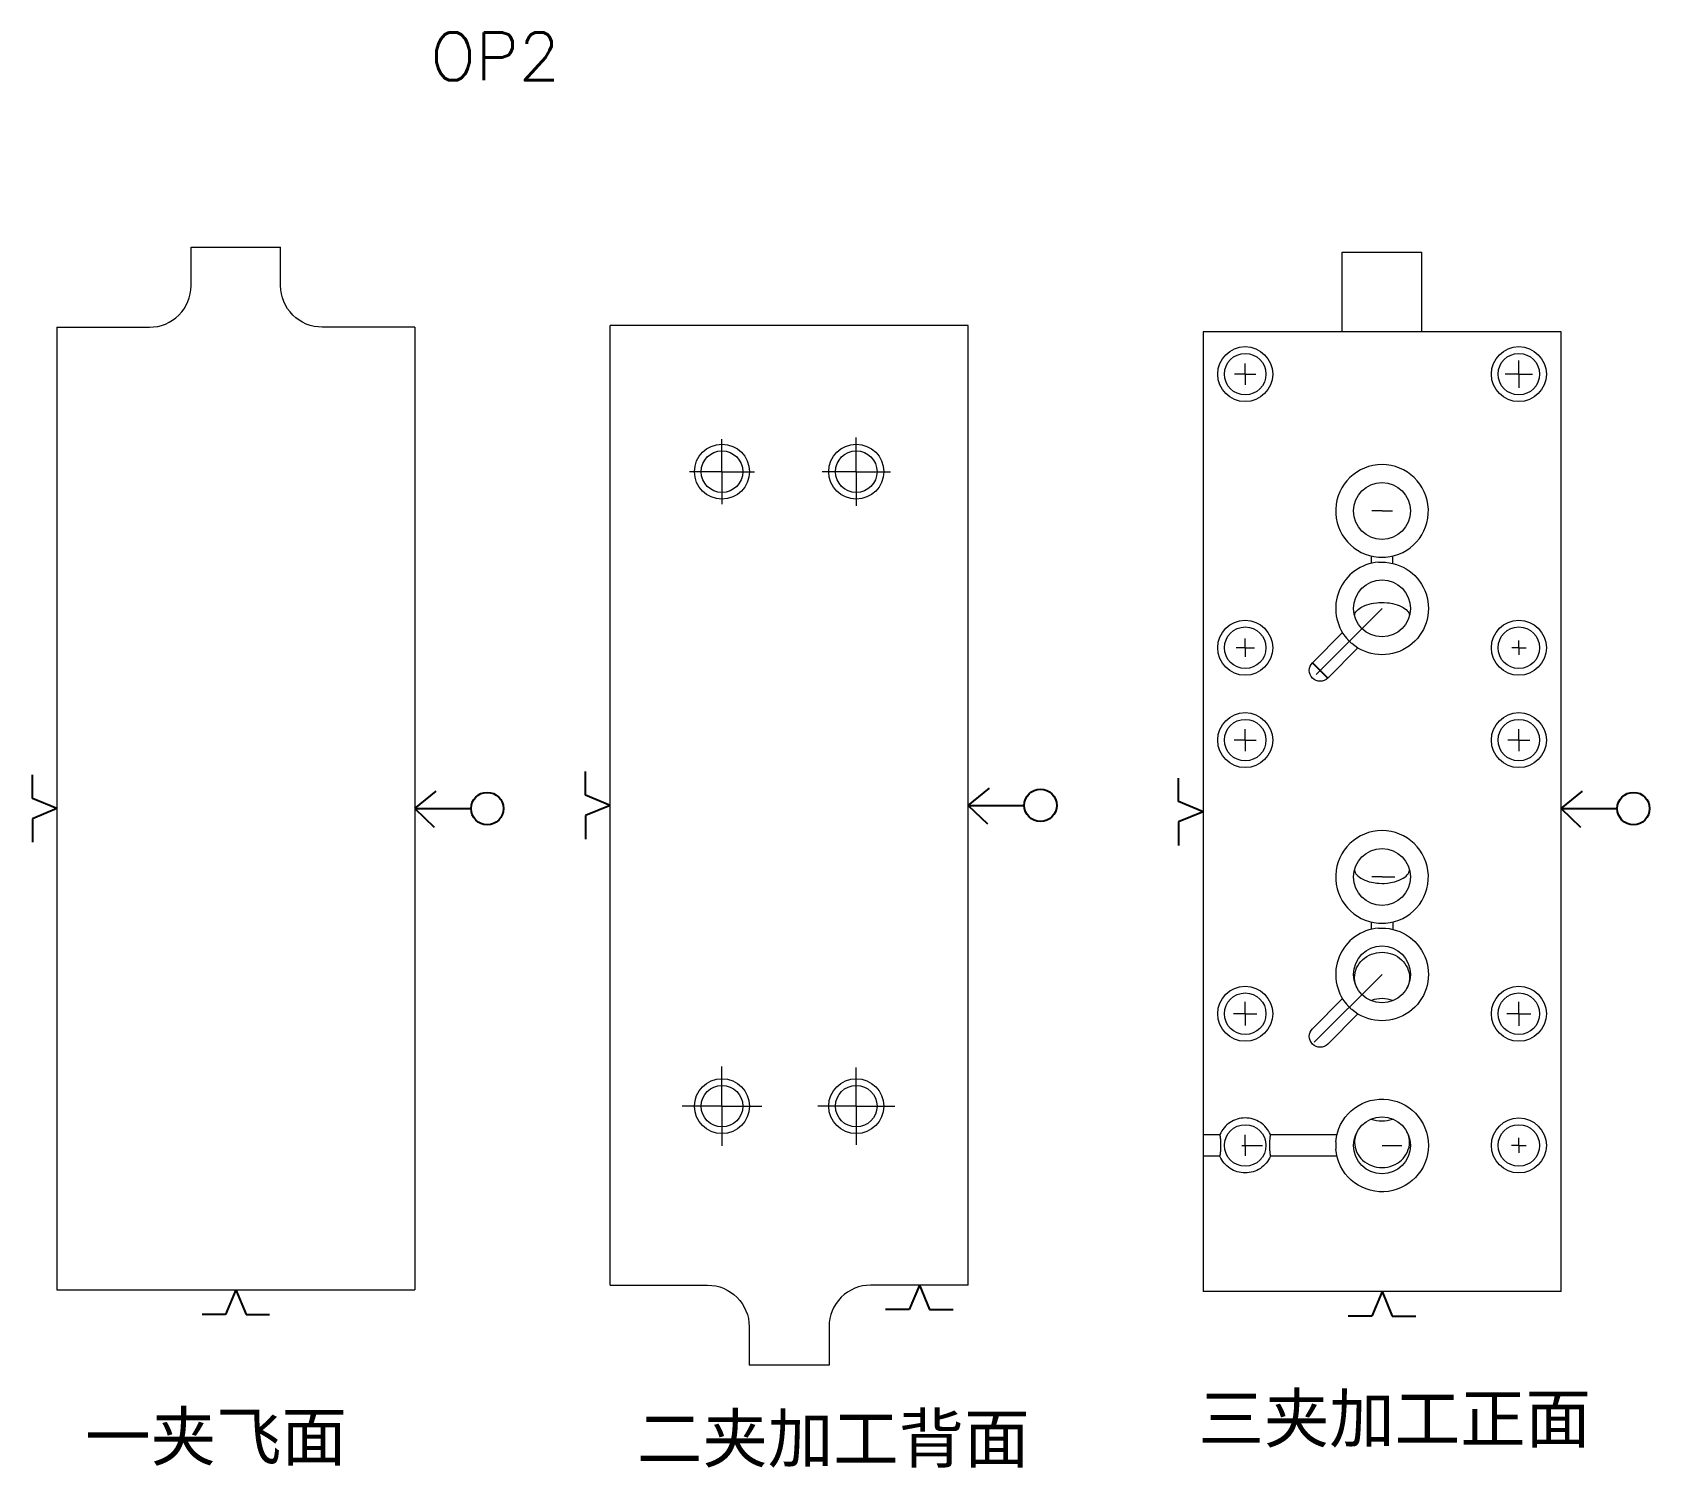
# Model space of a CAD drawing. Header units: millimetres. Extents: x 255.7 to 267.4, y 275.1 to 301.1.
# Drawn here: x 262.3 to 267.36, y 282.35 to 286.84 of the extents above; entities that cross this region are included whole.
import ezdxf

# ---------------------------------------------------------------- set-up
doc = ezdxf.new("R2010")
doc.units = ezdxf.units.MM
doc.styles.get("Standard").update_dxf_attribs({"font": 'txt_____.ttf'})

msp = doc.modelspace()

# ---------------------------------------------------------------- linework, layer by layer
for p, q in [((266.3551, 284.8173), (266.3071, 284.8653)), ((265.0776, 282.918), (265.0457, 282.8415)), ((265.0776, 282.918), (265.1095, 282.8415)), ((262.9394, 282.903), (262.9074, 282.8264)), ((262.9394, 282.903), (262.9713, 282.8264)), ((266.5248, 282.8981), (266.4929, 282.8215)), ((266.5248, 282.8981), (266.5568, 282.8215)), ((262.9074, 282.8264), (262.8339, 282.8264)), ((262.9713, 282.8264), (263.0449, 282.8264)), ((265.0457, 282.8415), (264.9721, 282.8415)), ((265.1095, 282.8415), (265.1831, 282.8415)), ((266.4929, 282.8215), (266.4193, 282.8215)), ((266.5568, 282.8215), (266.6303, 282.8215))]:
    msp.add_line(p, q)
at = {"color": 0}
for p, q in [((262.3028, 284.4409), (262.3028, 284.5145)), ((264.0335, 284.4509), (264.0335, 284.5245)), ((265.8883, 284.431), (265.8883, 284.5046)), ((262.3794, 284.409), (262.3028, 284.4409)), ((263.4994, 284.409), (263.5664, 284.4631)), ((264.1101, 284.419), (264.0335, 284.4509)), ((265.2301, 284.419), (265.2972, 284.4731)), ((265.9648, 284.3991), (265.8883, 284.431)), ((267.0848, 284.409), (267.1519, 284.4631)), ((262.3794, 284.409), (262.3028, 284.377)), ((262.3028, 284.377), (262.3028, 284.3035)), ((263.4994, 284.409), (263.6751, 284.409)), ((263.4994, 284.409), (263.5598, 284.3513)), ((264.1101, 284.419), (264.0335, 284.3871)), ((264.0335, 284.3871), (264.0335, 284.3135)), ((265.2301, 284.419), (265.4059, 284.419)), ((265.2301, 284.419), (265.2906, 284.3613)), ((265.9648, 284.3991), (265.8883, 284.3672)), ((267.0848, 284.409), (267.2606, 284.409)), ((267.0848, 284.409), (267.1453, 284.3513)), ((265.8883, 284.3672), (265.8883, 284.2936))]:
    msp.add_line(p, q, dxfattribs=at)
at = {"color": 0, "lineweight": 0}
for points in [[(262.3794, 285.915), (262.6694, 285.915, 0.414214), (262.7994, 286.045), (262.7994, 286.165)], [(263.4994, 285.915), (263.2094, 285.915, -0.414214), (263.0794, 286.045), (263.0794, 286.165)], [(264.1101, 282.918), (264.4151, 282.918, -0.414214), (264.5451, 282.788), (264.5451, 282.668)], [(265.2301, 282.918), (264.9251, 282.918, 0.414214), (264.7951, 282.788), (264.7951, 282.668)]]:
    msp.add_lwpolyline(points, format="xyb", dxfattribs=at)
for points in [[(262.7994, 286.165), (263.0794, 286.165)], [(266.3998, 286.1501), (266.6498, 286.1501)], [(266.3998, 285.9001), (266.3998, 286.1501)], [(266.6498, 285.9001), (266.6498, 286.1501)], [(262.3794, 285.915), (262.3794, 282.903)], [(263.4994, 285.915), (263.4994, 282.903)], [(264.1101, 282.918), (264.1101, 285.92)], [(265.2301, 285.92), (264.1101, 285.92)], [(265.2301, 282.918), (265.2301, 285.92)], [(267.0848, 285.9001), (265.9648, 285.9001)], [(265.9648, 285.9001), (265.9648, 282.8981)], [(267.0848, 282.8981), (267.0848, 285.9001)], [(266.0968, 285.7681), (266.0968, 285.8014)], [(266.9528, 285.7681), (266.9528, 285.8113)], [(266.0968, 285.7681), (266.0635, 285.7681)], [(266.0968, 285.7681), (266.1301, 285.7681)], [(266.0968, 285.7681), (266.0968, 285.7348)], [(266.9528, 285.7681), (266.9096, 285.7681)], [(266.9528, 285.7681), (266.996, 285.7681)], [(266.9528, 285.7681), (266.9528, 285.7249)], [(264.4601, 285.463), (264.4601, 285.565)], [(264.8801, 285.463), (264.8801, 285.5699)], [(264.4601, 285.463), (264.3581, 285.463)], [(264.4601, 285.463), (264.4601, 285.361)], [(264.4601, 285.463), (264.5621, 285.463)], [(264.8801, 285.463), (264.7732, 285.463)], [(264.8801, 285.463), (264.8801, 285.3561)], [(264.8801, 285.463), (264.987, 285.463)], [(266.5248, 285.4851), (266.5104, 285.4844), (266.4964, 285.4823), (266.4828, 285.4789), (266.4697, 285.4742), (266.4573, 285.4684), (266.4455, 285.4615), (266.4345, 285.4535), (266.4243, 285.4446), (266.415, 285.4347), (266.4066, 285.424), (266.3992, 285.4125), (266.3929, 285.4003), (266.3878, 285.3874), (266.3838, 285.374), (266.3812, 285.36), (266.3799, 285.3457)], [(266.6697, 285.3457), (266.6685, 285.36), (266.6658, 285.374), (266.6619, 285.3874), (266.6568, 285.4003), (266.6505, 285.4125), (266.6431, 285.424), (266.6347, 285.4347), (266.6254, 285.4446), (266.6152, 285.4535), (266.6041, 285.4615), (266.5924, 285.4684), (266.5799, 285.4742), (266.5669, 285.4789), (266.5533, 285.4823), (266.5393, 285.4844), (266.5248, 285.4851)], [(266.3799, 285.3457), (266.3801, 285.3312), (266.3816, 285.3171), (266.3845, 285.3034), (266.3887, 285.2902), (266.394, 285.2775), (266.4005, 285.2655), (266.408, 285.2542), (266.4166, 285.2436), (266.4261, 285.2339), (266.4365, 285.2251), (266.4477, 285.2173), (266.4596, 285.2105), (266.4723, 285.2049), (266.4855, 285.2005), (266.4994, 285.1973), (266.5137, 285.1955)], [(266.5248, 285.3401), (266.4925, 285.3401)], [(266.5248, 285.3401), (266.5571, 285.3401)], [(266.536, 285.1955), (266.5503, 285.1973), (266.5641, 285.2005), (266.5774, 285.2049), (266.5901, 285.2105), (266.602, 285.2173), (266.6132, 285.2251), (266.6236, 285.2339), (266.6331, 285.2436), (266.6417, 285.2542), (266.6492, 285.2655), (266.6557, 285.2775), (266.661, 285.2902), (266.6652, 285.3034), (266.668, 285.3171), (266.6696, 285.3312), (266.6697, 285.3457)], [(266.4909, 285.1991), (266.4909, 285.1761)], [(266.5137, 285.1955), (266.5148, 285.1954), (266.5159, 285.1954), (266.517, 285.1953), (266.5181, 285.1952), (266.5192, 285.1952), (266.5204, 285.1952), (266.5215, 285.1951), (266.5226, 285.1951), (266.5237, 285.1951), (266.5248, 285.1951)], [(266.5248, 285.1951), (266.526, 285.1951), (266.5271, 285.1951), (266.5282, 285.1951), (266.5293, 285.1952), (266.5304, 285.1952), (266.5315, 285.1952), (266.5326, 285.1953), (266.5337, 285.1954), (266.5349, 285.1954), (266.536, 285.1955)], [(266.5587, 285.1761), (266.5587, 285.1991)], [(266.5137, 285.1796), (266.5036, 285.1785), (266.4936, 285.1767), (266.4839, 285.1742), (266.4745, 285.1711), (266.4653, 285.1673), (266.4564, 285.1629), (266.4479, 285.158), (266.4397, 285.1525), (266.4319, 285.1464), (266.4246, 285.1398), (266.4177, 285.1327), (266.4112, 285.1252), (266.4053, 285.1172), (266.3999, 285.1087), (266.3951, 285.0998), (266.3909, 285.0906)], [(266.5137, 285.1796), (266.5148, 285.1797), (266.5159, 285.1798), (266.517, 285.1799), (266.5181, 285.1799), (266.5192, 285.1799), (266.5204, 285.18), (266.5215, 285.18), (266.5226, 285.18), (266.5237, 285.18), (266.5248, 285.18)], [(266.5248, 285.18), (266.526, 285.18), (266.5271, 285.18), (266.5282, 285.18), (266.5293, 285.18), (266.5304, 285.18), (266.5315, 285.1799), (266.5326, 285.1799), (266.5337, 285.1798), (266.5349, 285.1797), (266.536, 285.1796)], [(266.536, 285.1797), (266.5476, 285.1783), (266.5589, 285.176), (266.57, 285.1729), (266.5806, 285.1689), (266.5909, 285.1642), (266.6007, 285.1586), (266.6101, 285.1524), (266.6189, 285.1454), (266.6271, 285.1378), (266.6348, 285.1296), (266.6418, 285.1208), (266.6481, 285.1114), (266.6537, 285.1015), (266.6586, 285.0911), (266.6626, 285.0803), (266.6658, 285.069)], [(266.3909, 285.0906), (266.3873, 285.081), (266.3844, 285.0713), (266.3823, 285.0616), (266.3808, 285.0517), (266.38, 285.0418), (266.3799, 285.0319), (266.3804, 285.0221), (266.3816, 285.0123), (266.3835, 285.0026), (266.3861, 284.9931), (266.3892, 284.9837), (266.3931, 284.9745), (266.3975, 284.9656), (266.4026, 284.957), (266.4084, 284.9487), (266.4147, 284.9407)], [(266.3184, 284.8286), (266.5248, 285.0351)], [(266.4388, 285.0132), (266.4388, 285.0134), (266.4388, 285.0136), (266.4389, 285.0139), (266.4389, 285.0142), (266.4389, 285.0145), (266.4397, 285.0176), (266.4411, 285.0209), (266.4433, 285.0243), (266.4462, 285.0278), (266.4498, 285.0313), (266.4541, 285.0347), (266.459, 285.0379), (266.4646, 285.041), (266.4708, 285.0439), (266.4775, 285.0464), (266.4847, 285.0487), (266.4922, 285.0505), (266.4983, 285.0517), (266.5082, 285.0531), (266.5148, 285.0536), (266.5248, 285.0539), (266.5315, 285.0538), (266.5415, 285.0531), (266.5476, 285.0523), (266.5575, 285.0505), (266.565, 285.0487), (266.5722, 285.0464), (266.5789, 285.0439), (266.585, 285.041), (266.5906, 285.0379), (266.5956, 285.0347), (266.5999, 285.0313), (266.6035, 285.0278), (266.6064, 285.0243), (266.6086, 285.0209), (266.61, 285.0176), (266.6107, 285.0146), (266.6108, 285.0144), (266.6108, 285.0142), (266.6108, 285.0139), (266.6108, 285.0136), (266.6108, 285.0133)], [(266.6658, 285.069), (266.6681, 285.0575), (266.6694, 285.046), (266.6698, 285.0346), (266.6694, 285.0232), (266.668, 285.012), (266.6658, 285.0009), (266.6627, 284.9901), (266.6588, 284.9796), (266.6541, 284.9694), (266.6486, 284.9596), (266.6424, 284.9502), (266.6354, 284.9413), (266.6277, 284.9329), (266.6193, 284.9251), (266.6103, 284.9179), (266.6005, 284.9114)], [(266.0968, 284.9121), (266.0968, 284.9408)], [(266.4012, 284.9594), (266.3071, 284.8653)], [(266.4147, 284.9407), (266.4155, 284.9399), (266.4169, 284.9382), (266.4184, 284.9366), (266.4192, 284.9358), (266.4208, 284.9342), (266.4223, 284.9326), (266.4231, 284.9318), (266.4247, 284.9302), (266.4264, 284.9287), (266.4272, 284.9279), (266.4288, 284.9264), (266.4305, 284.925)], [(266.9528, 284.9121), (266.9528, 284.9344)], [(266.0968, 284.9121), (266.0681, 284.9121)], [(266.0968, 284.9121), (266.1256, 284.9121)], [(266.0968, 284.9121), (266.0968, 284.8833)], [(266.4491, 284.9114), (266.3551, 284.8173)], [(266.6005, 284.9114), (266.5903, 284.9057), (266.5798, 284.9009), (266.569, 284.897), (266.558, 284.8939), (266.5469, 284.8918), (266.5357, 284.8905), (266.5245, 284.8901), (266.5133, 284.8905), (266.5022, 284.8919), (266.4911, 284.894), (266.4803, 284.8971), (266.4697, 284.901), (266.4593, 284.9057), (266.4493, 284.9113), (266.4397, 284.9177), (266.4305, 284.925)], [(266.9528, 284.9121), (266.9305, 284.9121)], [(266.9528, 284.9121), (266.9752, 284.9121)], [(266.9528, 284.9121), (266.9528, 284.8897)], [(266.3071, 284.8174), (266.3028, 284.8227), (266.2997, 284.8286), (266.2978, 284.8349), (266.2972, 284.8413), (266.2978, 284.8478), (266.2997, 284.8541), (266.3028, 284.86), (266.3071, 284.8653)], [(266.3551, 284.8174), (266.3497, 284.813), (266.3439, 284.8099), (266.3376, 284.808), (266.3311, 284.8074), (266.3246, 284.808), (266.3183, 284.8099), (266.3124, 284.813), (266.3071, 284.8174)], [(266.0968, 284.6231), (266.0968, 284.6573)], [(266.9528, 284.6231), (266.9528, 284.6579)], [(266.0968, 284.6231), (266.0626, 284.6231)], [(266.0968, 284.6231), (266.0968, 284.5889)], [(266.0968, 284.6231), (266.131, 284.6231)], [(266.9528, 284.6231), (266.918, 284.6231)], [(266.9528, 284.6231), (266.9876, 284.6231)], [(266.9528, 284.6231), (266.9528, 284.5883)], [(266.5248, 284.3401), (266.5104, 284.3394), (266.4964, 284.3373), (266.4828, 284.3339), (266.4697, 284.3292), (266.4573, 284.3234), (266.4455, 284.3165), (266.4345, 284.3085), (266.4243, 284.2996), (266.415, 284.2897), (266.4066, 284.279), (266.3992, 284.2675), (266.3929, 284.2553), (266.3878, 284.2424), (266.3838, 284.229), (266.3812, 284.215), (266.3799, 284.2007)], [(266.6697, 284.2007), (266.6685, 284.215), (266.6658, 284.229), (266.6619, 284.2424), (266.6568, 284.2553), (266.6505, 284.2675), (266.6431, 284.279), (266.6347, 284.2897), (266.6254, 284.2996), (266.6152, 284.3085), (266.6041, 284.3165), (266.5924, 284.3234), (266.5799, 284.3292), (266.5669, 284.3339), (266.5533, 284.3373), (266.5393, 284.3394), (266.5248, 284.3401)], [(266.3799, 284.2007), (266.3801, 284.1862), (266.3816, 284.1721), (266.3845, 284.1584), (266.3887, 284.1452), (266.394, 284.1325), (266.4005, 284.1205), (266.408, 284.1092), (266.4166, 284.0986), (266.4261, 284.0889), (266.4365, 284.0801), (266.4477, 284.0723), (266.4596, 284.0655), (266.4723, 284.0599), (266.4855, 284.0555), (266.4994, 284.0523), (266.5137, 284.0505)], [(266.4388, 284.2168), (266.4388, 284.2164), (266.4389, 284.2162), (266.4389, 284.2159), (266.4389, 284.2157), (266.4389, 284.2154), (266.4396, 284.2122), (266.441, 284.2088), (266.4431, 284.2053), (266.446, 284.2017), (266.4496, 284.1981), (266.4539, 284.1946), (266.4589, 284.1912), (266.4645, 284.1881), (266.4707, 284.1852), (266.4774, 284.1826), (266.4846, 284.1803), (266.4921, 284.1784), (266.4982, 284.1772), (266.5082, 284.1758), (266.5147, 284.1752), (266.5248, 284.1749)], [(266.5248, 284.1951), (266.4925, 284.1951)], [(266.5248, 284.1749), (266.5314, 284.175), (266.5415, 284.1758), (266.5476, 284.1766), (266.5575, 284.1784), (266.565, 284.1803), (266.5722, 284.1825), (266.5789, 284.1851), (266.5851, 284.188), (266.5907, 284.1912), (266.5957, 284.1945), (266.6, 284.198), (266.6036, 284.2016), (266.6065, 284.2052), (266.6086, 284.2088), (266.6101, 284.2122), (266.6108, 284.2153), (266.6108, 284.2155), (266.6108, 284.2157), (266.6108, 284.216), (266.6108, 284.2163), (266.6108, 284.2166)], [(266.5248, 284.1951), (266.5647, 284.1951)], [(266.536, 284.0505), (266.5503, 284.0523), (266.5641, 284.0555), (266.5774, 284.0599), (266.5901, 284.0655), (266.602, 284.0723), (266.6132, 284.0801), (266.6236, 284.0889), (266.6331, 284.0986), (266.6417, 284.1092), (266.6492, 284.1205), (266.6557, 284.1325), (266.661, 284.1452), (266.6652, 284.1584), (266.668, 284.1721), (266.6696, 284.1862), (266.6697, 284.2007)], [(266.5137, 284.0346), (266.5036, 284.0335), (266.4936, 284.0317), (266.4839, 284.0292), (266.4745, 284.0261), (266.4653, 284.0223), (266.4564, 284.0179), (266.4479, 284.013), (266.4397, 284.0075), (266.4319, 284.0014), (266.4246, 283.9948), (266.4177, 283.9877), (266.4112, 283.9802), (266.4053, 283.9722), (266.3999, 283.9637), (266.3951, 283.9548), (266.3909, 283.9456)], [(266.4909, 284.0541), (266.4909, 284.0311)], [(266.5137, 284.0505), (266.5148, 284.0504), (266.5159, 284.0504), (266.517, 284.0503), (266.5181, 284.0502), (266.5192, 284.0502), (266.5204, 284.0502), (266.5215, 284.0501), (266.5226, 284.0501), (266.5237, 284.0501), (266.5248, 284.0501)], [(266.5137, 284.0346), (266.5148, 284.0347), (266.5159, 284.0348), (266.517, 284.0349), (266.5181, 284.0349), (266.5192, 284.0349), (266.5204, 284.035), (266.5215, 284.035), (266.5226, 284.035), (266.5237, 284.035), (266.5248, 284.035), (266.526, 284.035), (266.5271, 284.035), (266.5282, 284.035), (266.5293, 284.035), (266.5304, 284.0349), (266.5315, 284.0349), (266.5326, 284.0349), (266.5338, 284.0348), (266.5349, 284.0347), (266.536, 284.0346)], [(266.5248, 284.0501), (266.526, 284.0501), (266.5271, 284.0501), (266.5282, 284.0501), (266.5293, 284.0502), (266.5304, 284.0502), (266.5315, 284.0502), (266.5326, 284.0503), (266.5337, 284.0504), (266.5349, 284.0504), (266.536, 284.0505)], [(266.536, 284.0347), (266.5476, 284.0333), (266.5589, 284.031), (266.57, 284.0279), (266.5806, 284.0239), (266.5909, 284.0192), (266.6007, 284.0136), (266.6101, 284.0074), (266.6189, 284.0004), (266.6271, 283.9928), (266.6348, 283.9846), (266.6418, 283.9758), (266.6481, 283.9664), (266.6537, 283.9565), (266.6586, 283.9461), (266.6626, 283.9353), (266.6658, 283.924)], [(266.5587, 284.0541), (266.5587, 284.0311)], [(266.3909, 283.9456), (266.3873, 283.936), (266.3844, 283.9263), (266.3823, 283.9166), (266.3808, 283.9067), (266.38, 283.8968), (266.3799, 283.8869), (266.3804, 283.8771), (266.3816, 283.8673), (266.3835, 283.8576), (266.3861, 283.8481), (266.3892, 283.8387), (266.3931, 283.8295), (266.3975, 283.8206), (266.4026, 283.812), (266.4084, 283.8037), (266.4147, 283.7957)], [(266.4388, 283.8804), (266.4393, 283.888), (266.4405, 283.8956), (266.4425, 283.9031), (266.4454, 283.9103), (266.449, 283.9173), (266.4533, 283.9239), (266.4583, 283.9302), (266.464, 283.9359), (266.4702, 283.9412), (266.477, 283.9458), (266.4842, 283.9499), (266.4919, 283.9533), (266.4998, 283.9559), (266.508, 283.9578), (266.5164, 283.959), (266.5248, 283.9594)], [(266.5248, 283.9594), (266.5333, 283.959), (266.5417, 283.9578), (266.5499, 283.9559), (266.5578, 283.9532), (266.5654, 283.9499), (266.5727, 283.9458), (266.5795, 283.9412), (266.5857, 283.9359), (266.5914, 283.9302), (266.5964, 283.9239), (266.6007, 283.9173), (266.6043, 283.9103), (266.6071, 283.9031), (266.6092, 283.8956), (266.6104, 283.888), (266.6108, 283.8804)], [(266.6658, 283.924), (266.6681, 283.9125), (266.6694, 283.901), (266.6698, 283.8896), (266.6694, 283.8782), (266.668, 283.867), (266.6658, 283.8559), (266.6627, 283.8451), (266.6588, 283.8346), (266.6541, 283.8244), (266.6486, 283.8146), (266.6424, 283.8052), (266.6354, 283.7963), (266.6277, 283.7879), (266.6193, 283.7801), (266.6103, 283.7729), (266.6005, 283.7664)], [(266.3129, 283.6781), (266.5248, 283.8901)], [(266.4471, 283.847), (266.4463, 283.8486), (266.4448, 283.8517), (266.4435, 283.8549), (266.4429, 283.8566), (266.4418, 283.8599), (266.4409, 283.8632), (266.4405, 283.8649), (266.4399, 283.8683), (266.4394, 283.8717), (266.4392, 283.8734), (266.4389, 283.8769), (266.4388, 283.8804)], [(266.6108, 283.8804), (266.6108, 283.8787), (266.6106, 283.8752), (266.6103, 283.8717), (266.6101, 283.87), (266.6095, 283.8666), (266.6087, 283.8632), (266.6083, 283.8615), (266.6073, 283.8582), (266.6061, 283.8549), (266.6055, 283.8533), (266.6041, 283.8501), (266.6025, 283.847)], [(266.0968, 283.7671), (266.0968, 283.804)], [(266.4012, 283.8144), (266.3071, 283.7203)], [(266.4147, 283.7957), (266.4155, 283.7949), (266.4169, 283.7932), (266.4184, 283.7916), (266.4192, 283.7908), (266.4208, 283.7892), (266.4223, 283.7876), (266.4231, 283.7868), (266.4247, 283.7852), (266.4264, 283.7837), (266.4272, 283.7829), (266.4288, 283.7814), (266.4305, 283.78)], [(266.6005, 283.7664), (266.5903, 283.7607), (266.5798, 283.7559), (266.569, 283.752), (266.558, 283.7489), (266.5469, 283.7468), (266.5357, 283.7455), (266.5245, 283.7451), (266.5133, 283.7455), (266.5022, 283.7469), (266.4911, 283.749), (266.4803, 283.7521), (266.4697, 283.756), (266.4593, 283.7607), (266.4493, 283.7663), (266.4397, 283.7727), (266.4305, 283.78)], [(266.558, 283.8085), (266.55, 283.8111), (266.5417, 283.813), (266.5334, 283.8142), (266.525, 283.8146), (266.5166, 283.8142), (266.5083, 283.8131), (266.5001, 283.8112), (266.492, 283.8086)], [(266.9528, 283.7671), (266.9528, 283.8046)], [(266.0968, 283.7671), (266.0599, 283.7671)], [(266.0968, 283.7671), (266.0968, 283.7302)], [(266.0968, 283.7671), (266.1337, 283.7671)], [(266.3071, 283.6724), (266.3028, 283.6777), (266.2997, 283.6836), (266.2978, 283.6899), (266.2972, 283.6963), (266.2978, 283.7028), (266.2997, 283.7091), (266.3028, 283.715), (266.3071, 283.7203)], [(266.4491, 283.7664), (266.3551, 283.6723)], [(266.9528, 283.7671), (266.9153, 283.7671)], [(266.9528, 283.7671), (266.9528, 283.7296)], [(266.9528, 283.7671), (266.9903, 283.7671)], [(266.3551, 283.6724), (266.3497, 283.668), (266.3439, 283.6649), (266.3376, 283.663), (266.3311, 283.6624), (266.3246, 283.663), (266.3183, 283.6649), (266.3124, 283.668), (266.3071, 283.6724)], [(264.4601, 283.478), (264.4601, 283.6023)], [(264.8801, 283.478), (264.8801, 283.5985)], [(264.4601, 283.478), (264.3358, 283.478)], [(264.4601, 283.478), (264.5844, 283.478)], [(264.4601, 283.478), (264.4601, 283.3537)], [(264.8801, 283.478), (264.7596, 283.478)], [(264.8801, 283.478), (265.0006, 283.478)], [(264.8801, 283.478), (264.8801, 283.3575)], [(266.3803, 283.3662), (266.3821, 283.3806), (266.3852, 283.3944), (266.3897, 283.4077), (266.3953, 283.4203), (266.4021, 283.4323), (266.4099, 283.4435), (266.4187, 283.4538), (266.4284, 283.4633), (266.4389, 283.4719), (266.4503, 283.4794), (266.4623, 283.4859), (266.4749, 283.4913), (266.4882, 283.4954), (266.5019, 283.4983), (266.516, 283.4998), (266.5304, 283.5)], [(266.5304, 283.5), (266.5448, 283.4987), (266.5588, 283.4961), (266.5722, 283.4922), (266.585, 283.487), (266.5972, 283.4807), (266.6087, 283.4734), (266.6195, 283.465), (266.6293, 283.4556), (266.6383, 283.4454), (266.6463, 283.4344), (266.6532, 283.4226), (266.659, 283.4102), (266.6636, 283.3971), (266.667, 283.3836), (266.6691, 283.3695), (266.6698, 283.3551)], [(266.0968, 283.4411), (266.0904, 283.4408), (266.0841, 283.4401), (266.0779, 283.439), (266.0719, 283.4374), (266.066, 283.4354), (266.0603, 283.4329), (266.0548, 283.4301), (266.0495, 283.4269), (266.0445, 283.4233), (266.0397, 283.4194), (266.0352, 283.4151), (266.031, 283.4105), (266.0272, 283.4055), (266.0237, 283.4003), (266.0206, 283.3948), (266.0178, 283.389)], [(266.1759, 283.389), (266.1731, 283.3948), (266.17, 283.4003), (266.1665, 283.4055), (266.1626, 283.4105), (266.1585, 283.4151), (266.154, 283.4194), (266.1492, 283.4233), (266.1442, 283.4269), (266.1389, 283.4301), (266.1334, 283.4329), (266.1277, 283.4354), (266.1218, 283.4374), (266.1157, 283.439), (266.1095, 283.4401), (266.1032, 283.4408), (266.0968, 283.4411)], [(266.5577, 283.4365), (266.5496, 283.4339), (266.5414, 283.432), (266.533, 283.4309), (266.5246, 283.4306), (266.5163, 283.431), (266.5079, 283.4321), (266.4997, 283.434), (266.4916, 283.4367)], [(265.9648, 283.389), (266.0178, 283.389)], [(266.0178, 283.3212), (266.0179, 283.3216), (266.0187, 283.325), (266.0188, 283.3256), (266.0194, 283.3289), (266.0195, 283.3297), (266.0199, 283.3331), (266.02, 283.3339), (266.0203, 283.3373), (266.0204, 283.3393), (266.0206, 283.3427), (266.0207, 283.3461), (266.0208, 283.3482), (266.0208, 283.3517), (266.0208, 283.3551), (266.0208, 283.3572), (266.0208, 283.3606), (266.0207, 283.3641), (266.0207, 283.3651), (266.0205, 283.3685), (266.0205, 283.3694), (266.0203, 283.3728), (266.0202, 283.3737), (266.0199, 283.3771), (266.0198, 283.3778), (266.0194, 283.3812), (266.0193, 283.3818), (266.0187, 283.3852), (266.0186, 283.3857), (266.0178, 283.389)], [(266.0968, 283.3551), (266.0968, 283.3881)], [(266.1759, 283.389), (266.1757, 283.3885), (266.175, 283.3852), (266.1748, 283.3846), (266.1743, 283.3812), (266.1742, 283.3805), (266.1738, 283.3771), (266.1737, 283.3762), (266.1734, 283.3728), (266.1733, 283.3709), (266.1731, 283.3675), (266.173, 283.3641), (266.1729, 283.3619), (266.1729, 283.3585), (266.1728, 283.3551)], [(266.1759, 283.389), (266.3839, 283.389)], [(266.3803, 283.3662), (266.3801, 283.364), (266.38, 283.3618), (266.3799, 283.3595), (266.3799, 283.3573), (266.3799, 283.3551), (266.3799, 283.3528), (266.3799, 283.3506), (266.38, 283.3484), (266.3801, 283.3462), (266.3803, 283.3439)], [(266.447, 283.3979), (266.4462, 283.3963), (266.4447, 283.3931), (266.4434, 283.39), (266.4428, 283.3883), (266.4418, 283.3851), (266.4409, 283.3818), (266.4405, 283.3801), (266.4398, 283.3767), (266.4394, 283.3733), (266.4392, 283.3717), (266.4389, 283.3682), (266.4388, 283.3648)], [(266.4388, 283.3648), (266.4393, 283.3571), (266.4405, 283.3495), (266.4425, 283.3421), (266.4454, 283.3348), (266.4492, 283.3274), (266.4533, 283.3212), (266.4587, 283.3146), (266.464, 283.3092), (266.4702, 283.304), (266.477, 283.2993), (266.4842, 283.2953), (266.4919, 283.2919), (266.4998, 283.2892), (266.508, 283.2873), (266.5164, 283.2861), (266.5248, 283.2858)], [(266.5248, 283.2858), (266.5333, 283.2861), (266.5417, 283.2873), (266.5499, 283.2892), (266.5578, 283.2919), (266.5654, 283.2953), (266.5727, 283.2993), (266.5795, 283.304), (266.5857, 283.3092), (266.591, 283.3146), (266.5964, 283.3212), (266.6004, 283.3274), (266.6043, 283.3348), (266.6071, 283.3421), (266.6092, 283.3495), (266.6104, 283.3571), (266.6108, 283.3648)], [(266.6108, 283.3648), (266.6108, 283.3665), (266.6107, 283.3699), (266.6103, 283.3733), (266.6101, 283.375), (266.6095, 283.3784), (266.6088, 283.3818), (266.6084, 283.3834), (266.6074, 283.3867), (266.6062, 283.39), (266.6056, 283.3917), (266.6042, 283.3948), (266.6027, 283.3979)], [(266.9528, 283.3551), (266.9528, 283.3784)], [(266.0178, 283.3212), (265.9648, 283.3212)], [(266.0968, 283.2691), (266.0904, 283.2693), (266.0841, 283.27), (266.0779, 283.2712), (266.0719, 283.2728), (266.066, 283.2748), (266.0603, 283.2772), (266.0548, 283.2801), (266.0495, 283.2833), (266.0445, 283.2869), (266.0397, 283.2908), (266.0352, 283.2951), (266.031, 283.2997), (266.0272, 283.3046), (266.0237, 283.3099), (266.0205, 283.3154), (266.0178, 283.3212)], [(266.0863, 283.3551), (266.1509, 283.3551)], [(266.0968, 283.3551), (266.0968, 283.3221)], [(266.1759, 283.3212), (266.1731, 283.3154), (266.17, 283.3099), (266.1665, 283.3046), (266.1626, 283.2997), (266.1585, 283.2951), (266.154, 283.2908), (266.1492, 283.2869), (266.1442, 283.2833), (266.1389, 283.2801), (266.1334, 283.2772), (266.1277, 283.2748), (266.1218, 283.2728), (266.1157, 283.2712), (266.1096, 283.27), (266.1032, 283.2693), (266.0968, 283.2691)], [(266.1728, 283.3551), (266.1728, 283.3529), (266.1729, 283.3495), (266.173, 283.3461), (266.173, 283.3451), (266.1731, 283.3417), (266.1732, 283.3407), (266.1734, 283.3373), (266.1734, 283.3365), (266.1738, 283.3331), (266.1738, 283.3323), (266.1743, 283.3289), (266.1744, 283.3283), (266.175, 283.325), (266.1751, 283.3245), (266.1759, 283.3212)], [(266.3839, 283.3212), (266.1759, 283.3212)], [(266.5304, 283.2102), (266.516, 283.2103), (266.5019, 283.2119), (266.4882, 283.2148), (266.4749, 283.2189), (266.4623, 283.2242), (266.4503, 283.2307), (266.4389, 283.2383), (266.4284, 283.2468), (266.4187, 283.2563), (266.4099, 283.2667), (266.4021, 283.2779), (266.3953, 283.2899), (266.3897, 283.3025), (266.3852, 283.3158), (266.3821, 283.3296), (266.3803, 283.3439)], [(266.5248, 283.3551), (266.5863, 283.3551)], [(266.6698, 283.3551), (266.6691, 283.3406), (266.667, 283.3266), (266.6636, 283.313), (266.659, 283.3), (266.6532, 283.2876), (266.6463, 283.2758), (266.6383, 283.2648), (266.6293, 283.2545), (266.6195, 283.2452), (266.6087, 283.2368), (266.5972, 283.2294), (266.585, 283.2231), (266.5722, 283.218), (266.5588, 283.2141), (266.5448, 283.2114), (266.5304, 283.2102)], [(266.9528, 283.3551), (266.9295, 283.3551)], [(266.9528, 283.3551), (266.9528, 283.3318)], [(266.9528, 283.3551), (266.9762, 283.3551)], [(262.3794, 282.903), (263.4994, 282.903)], [(267.0848, 282.8981), (265.9648, 282.8981)], [(264.7951, 282.668), (264.5451, 282.668)]]:
    msp.add_lwpolyline(points, dxfattribs=at)
for centre, radius in [((266.0968, 285.7681), 0.086), ((266.9528, 285.7681), 0.086), ((266.0968, 285.7681), 0.065), ((266.9528, 285.7681), 0.065), ((264.4601, 285.463), 0.086), ((264.8801, 285.463), 0.086), ((264.4601, 285.463), 0.065), ((264.8801, 285.463), 0.065), ((266.5248, 285.3401), 0.089), ((266.5248, 285.0351), 0.089), ((266.0968, 284.9121), 0.086), ((266.9528, 284.9121), 0.086), ((266.0968, 284.9121), 0.065), ((266.9528, 284.9121), 0.065), ((266.0968, 284.6231), 0.086), ((266.0968, 284.6231), 0.065), ((266.9528, 284.6231), 0.086), ((266.9528, 284.6231), 0.065), ((266.5248, 284.1951), 0.089), ((266.5248, 283.8901), 0.089), ((266.0968, 283.7671), 0.086), ((266.0968, 283.7671), 0.065), ((266.9528, 283.7671), 0.086), ((266.9528, 283.7671), 0.065), ((264.4601, 283.478), 0.086), ((264.4601, 283.478), 0.065), ((264.8801, 283.478), 0.086), ((264.8801, 283.478), 0.065), ((266.0968, 283.3551), 0.065), ((266.5248, 283.3551), 0.089), ((266.9528, 283.3551), 0.086), ((266.9528, 283.3551), 0.065)]:
    msp.add_circle(centre, radius, dxfattribs=at)
at = {"color": 0}
for centre in [(263.7258, 284.409), (265.4565, 284.419), (267.3113, 284.409)]:
    msp.add_circle(centre, 0.0507, dxfattribs=at)

# ---------------------------------------------------------------- texts
at = {"char_height": 0.15, "attachment_point": 1}
for s, insert in [('{\\C0;OP2}', (263.548, 286.8374)), ('{\\fSimSun|b0|i0|c134|p2;\\C0;三夹加工正面}', (265.9507, 282.5762)), ('{\\fSimSun|b0|i0|c134|p2;\\C0;一夹飞面}', (262.4684, 282.5192)), ('{\\fSimSun|b0|i0|c134|p2;\\C0;二夹加工背面}', (264.1943, 282.5136))]:
    msp.add_mtext(s, dxfattribs=dict(at, insert=insert))

doc.saveas('drawing.dxf')
